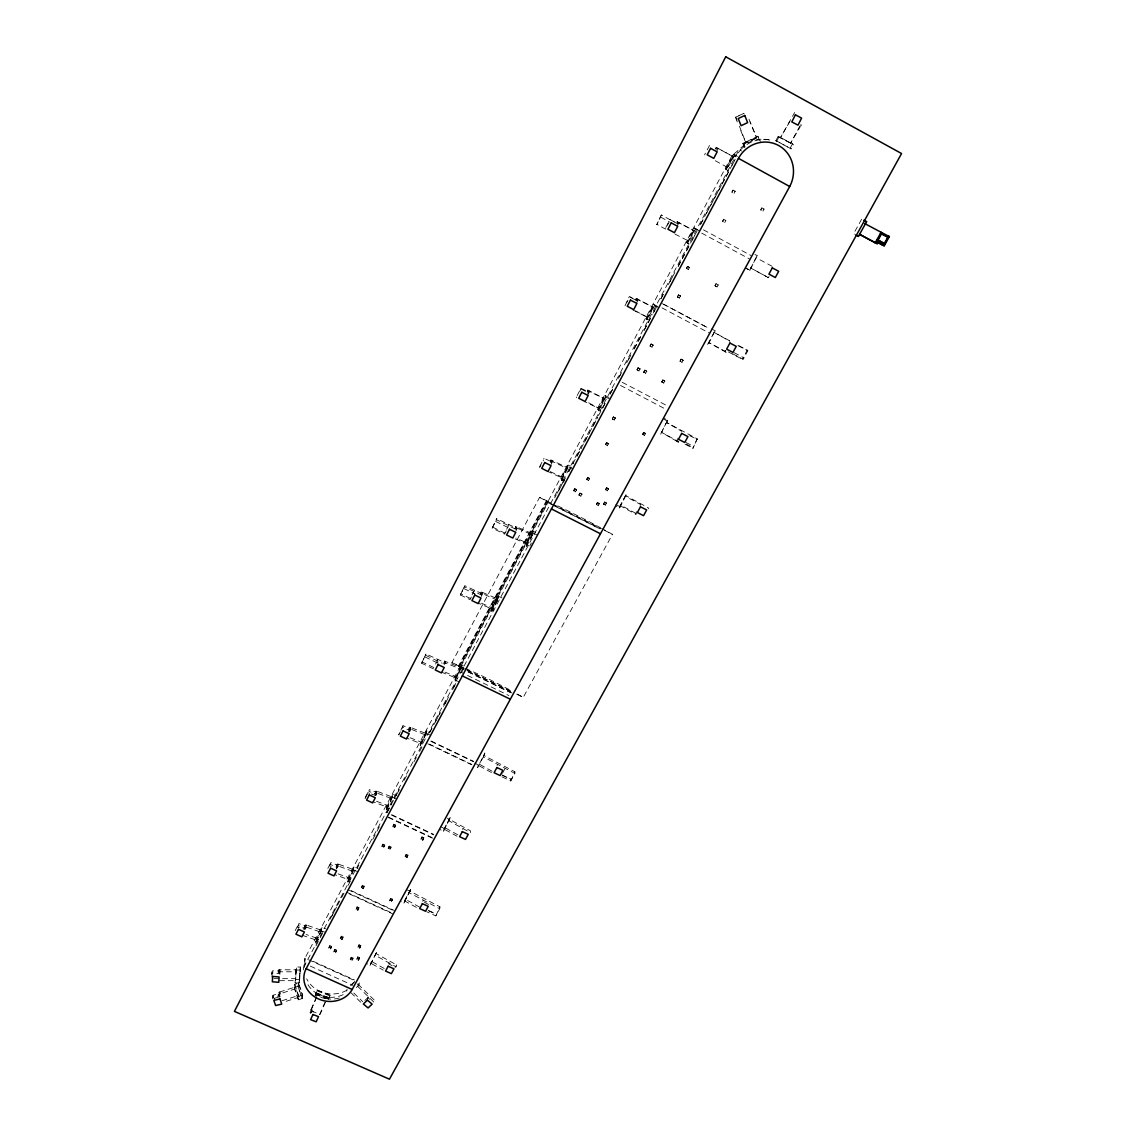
<?xml version="1.0" encoding="UTF-8"?>
<svg xmlns="http://www.w3.org/2000/svg" width="1136" height="1136" viewBox="0 0 1136 1136"><rect width="100%" height="100%" fill="white"/><g stroke="black" fill="none" stroke-linecap="round" stroke-linejoin="round"><path stroke-width="0.75" stroke-dasharray="5 3.75" d="M551.287 462.835L551.911 461.33L567.475 468.529L567.418 467.606L550.903 459.966L550.293 462.338L551.287 462.835L551.258 461.628L544.03 458.277L543.15 460.889M533.182 532.912L532.898 531.137L526.025 544.243L526.437 546.416L533.338 533.267L526.28 546.061M304.718 964.904L304.973 958.131L732.124 155.447L739.11 149.64A32.788 31.169 -66.2 0 1 769.427 139.955L770.932 140.211A33.001 31.382 -66.1 0 0 740.402 149.966L739.11 149.64L305.399 963.91L303.852 968.383M514.849 773.417L514.92 771.798L483.524 755.326L483.368 756.903L514.849 773.417L510.731 780.957L501.26 776.484M510.731 780.957L514.92 771.798M271.603 974.461L272.313 970.882L279.868 970.982L279.939 969.874L278.079 973.453L278.931 969.775L296.269 969.803L295.701 971.805L279.342 971.791L279.186 974.461M271.958 977.102L272.313 970.882M279.854 974.461L280.024 971.791M295.062 982.967L296.326 967.02L300.358 967.02L299.095 982.967L295.062 982.967L295.715 978.664L271.873 978.664M296.382 968.028L295.601 980.439L296.326 967.02M299.095 982.967L300.429 968.028M299.634 980.439L300.358 967.02M515.787 526.38L515.077 528.936L515.787 526.38L532.23 533.707L532.188 534.8L516.695 527.899L516.056 529.419L496.503 519.734L496.617 518.683L516.667 528.24L516.766 526.82L516.056 529.419M498.377 598.26L498.221 596.272L491.519 609.066L491.789 611.495L498.519 598.644L491.647 611.097M484.305 755.17L484.845 752.983L477.603 767.595L484.106 755.483M470.375 832.631L470.545 830.899L447.328 818.218M495.637 521.41L508.005 527.516L504.569 534.133L492.215 528.041L496.617 518.683M481.352 595.023L482.147 592.31L481.948 593.872L480.982 593.404L481.181 591.842L497.54 598.871L497.412 600.092L481.991 593.489L481.352 595.023L464.539 586.843L464.738 585.636L481.55 593.461M439.717 908.729L439.959 906.84L409.713 891.036L409.386 892.882L439.717 908.729L435.812 915.886L426.738 911.754M443.395 831.367L450.609 816.827L443.395 831.367L439.774 829.379M435.812 915.886L439.959 906.84M449.274 819.198L449.047 820.902L467.436 831.012M303.326 969.874L304.973 958.131L305.399 963.91M458.93 681.841L455.025 679.868L461.585 667.357L461.571 665.142L465.348 666.704M455.962 678.093L456.175 676.687L444.985 672.1M455.025 679.868L461.784 665.98M329.454 997.905L316.39 993.247L317.1 990.123L330.051 995.122L329.454 997.905L316.447 992.892M328.403 999.382L330.051 995.122M422.762 840.285L423.813 837.757L421.981 836.891L421.073 838.553L422.762 840.285L423.813 837.757M420.931 839.419L421.981 836.891M403.862 903.12L411.062 888.636L403.862 903.12L401.491 901.799M396.535 964.904L396.194 966.892L375.448 955.419L375.831 953.445L396.535 964.904L395.016 967.687M471.369 597.053L470.034 599.638L460.35 594.937L464.738 585.636M444.645 664.39L445.539 661.521L444.645 664.39L443.693 663.935L444.588 661.067L460.861 667.769L460.648 669.147L445.312 662.828L444.73 663.949M443.693 663.935L444.588 661.067M314.913 996.428L317.1 990.123M406.901 857.694L407.952 855.167L406.12 854.315L405.225 855.962L405.069 856.842L406.901 857.694L407.952 855.167M405.069 856.842L406.12 854.315M426.511 733.231L420.192 745.898L426.511 733.231L426.611 730.817L430.374 732.308M392.332 900.081L392.516 899.158L390.699 898.32L389.634 900.862L391.451 901.7L392.332 900.081L390.514 899.243L390.699 898.32M391.451 901.7L392.516 899.158M420.107 745.443L426.795 731.712M367.397 1000.177L367.908 997.593L371.373 1000.972M370.038 965.444L377.195 951.017L370.038 965.444L366.516 963.498M394.632 827.619L395.711 825.105L393.865 824.239L392.971 825.9L392.8 826.752L394.632 827.619L395.711 825.105M390.827 847.868L391.011 846.987L389.179 846.135L388.1 848.663L389.946 849.529L390.827 847.868L388.995 847.016L389.179 846.135M389.946 849.529L391.011 846.987M356.335 987.567L358.678 985.338L359.8 982.129L357.471 984.358M392.8 826.752L393.865 824.239M357.996 984.188L374.752 1000.532L374.355 1002.591L357.57 986.218L359.345 982.91M384.55 845.894L384.749 845.014L382.903 844.162L381.824 846.689L383.67 847.541L384.55 845.894L382.718 845.028L382.903 844.162M433.512 668.891L421.641 663.225L426 653.981L444.957 662.643M410.096 728.531L409.656 730.533L402.669 727.239L403.01 725.719L410.082 728.588L410.65 727.494M408.861 732.067L410.664 727.438M358.55 960.247L359.629 957.691L357.826 956.867L356.974 958.457L356.747 959.437L358.55 960.247L359.629 957.691M383.67 847.541L384.749 845.014M409.698 727.054L408.704 730.079L409.698 727.054L425.872 733.458L425.588 734.978L410.337 728.943L408.96 731.584M392.587 796.932C377.706 825.034 390.855 804.558 392.815 794.305L396.549 795.74M356.747 959.437L357.826 956.867M359.771 948.134L360.85 945.578L359.047 944.754L358.181 946.345L357.968 947.31L359.771 948.134L360.85 945.578M357.968 947.31L359.047 944.754M421.641 663.225L426 653.981M352.827 959.025L353.055 958.046L351.251 957.222L350.172 959.792L351.975 960.616L352.827 959.025L351.024 958.216L351.251 957.222M386.354 808.846L392.957 795.271M346.679 991.103L347.133 989.073M351.975 960.616L353.055 958.046M357.868 910.248L358.948 907.692L357.13 906.869L356.264 908.473L356.051 909.411L357.868 910.248L358.948 907.692M363.08 888.735L364.159 886.194L362.341 885.356L361.461 886.989L361.248 887.898L363.08 888.735L364.159 886.194M356.051 909.411L357.13 906.869M361.248 887.898L362.341 885.356M342.007 939.586L343.1 937.015L341.297 936.192L340.431 937.796L340.204 938.762L342.007 939.586L343.1 937.015M375.831 794.462L376.371 792.275L369.328 789.605L368.902 791.252L375.831 794.462L376.925 791.21M336.441 951.173L336.682 950.193L334.879 949.384L333.785 951.94L335.589 952.763L336.441 951.173L334.637 950.349L334.879 949.384M375.973 790.855L374.894 794.021L375.973 790.855L392.062 796.975L391.693 798.636L376.527 792.871L375.192 795.427L368.135 792.758L369.683 793.34M340.204 938.762L341.297 936.192M335.589 952.763L336.682 950.193M353.821 869.722C339.366 897.071 352.316 876.68 354.176 866.882L357.897 868.245M331.4 947.41L331.641 946.444L329.838 945.621L328.73 948.177L330.548 949L331.4 947.41L329.596 946.586L329.838 945.621M330.548 949L331.641 946.444M347.758 881.295L354.276 867.918M311.079 1009.407L312.244 1009.847L311.562 1012.517L310.029 1012.872L311.193 1013.312M310.029 1012.872L311.108 1009.322M321.602 930.498C307.26 957.676 320.366 936.717 322.056 927.501L325.748 928.794M337.42 863.772L336.256 867.095L337.42 863.772L353.41 869.565L352.955 871.369L337.875 865.916L336.426 868.983M338.372 864.113L337.179 867.521L330.335 864.411L330.832 862.607L337.804 865.22L338.343 864.184M302.176 998.075L302.673 995.108L298.583 983.137L294.735 984.358L294.778 985.281L298.882 997.266L298.342 999.779L302.204 998.544L298.072 986.076L298.583 983.137M315.666 941.815L322.113 928.581M298.342 999.779L294.224 987.766L294.778 985.281M305.783 925.996L305.044 928.538L298.257 925.485L298.825 923.568L305.754 926.081L306.28 925.073M306.308 924.988L305.57 927.516L304.647 927.104L305.357 924.647L321.261 930.199L320.75 932.116L305.754 926.905L304.491 929.333M280.166 993.02L279.371 995.732L272.328 997.38L272.853 998.885M279.797 991.955L278.405 995.96L278.817 992.268L295.36 986.999L294.792 989.03L279.186 994L280.081 996.57M279.896 970.897L279.087 973.538L271.689 972.899M272.328 997.38L272.952 995.321L280.138 993.105L279.768 992.04M278.15 972.345L278.931 969.775M315.354 995.619L316.39 993.247M316.603 996.684L310.724 1010.216L312.244 1009.847M316.774 997.152L310.568 1011.395L313.607 1011.892M310.639 1013.497L311.875 1010.657M319.585 1014.647L325.166 1001.867M325.393 1002.25L320.096 1014.377L310.824 1010.813M800.837 125.997L801.405 124.889L800.525 124.818M492.215 528.041L496.503 519.734M460.35 594.937L464.539 586.843M661.351 215.002L656.864 224.545L661.351 215.002L676.701 223.295L677.383 221.989L676.261 222.883L669.913 219.56L665.142 228.762M295.147 930.668L298.825 923.568M298.995 927.587L297.518 926.919L298.257 925.485M327.821 868.429L330.832 862.607M330.335 864.411L329.568 865.859L331.116 866.427M365.451 797.089L369.328 789.605M365.025 798.75L368.902 791.252M403.01 725.719L398.679 734.921L402.669 727.239M437.857 659.647L433.782 667.499L421.939 661.848M474.408 590.337L470.219 598.402L460.563 593.716M508.971 524.789L504.682 533.054L492.357 526.962M539.643 466.74L544.03 458.277M539.628 467.663L541.034 464.965M577.187 395.527L580.936 388.299L585.651 390.557M580.127 390.784L580.936 388.299M636.671 300.188L637.339 298.91L636.969 300.855L629.358 296.482L624.914 305.967L627.896 300.231M305.357 924.647L304.121 928.112L304.647 927.104M376.357 792.346L376.911 791.281M306.365 927.118L305.101 929.56L300.401 927.913M338.5 866.129L336.583 868.401M481.181 591.842L480.372 594.554L480.982 593.404M375.803 795.669L377.138 793.098M409.599 731.825L410.962 729.198M581.036 389.037L587.355 392.261L587.852 390.074L604.608 398.821L588.959 391.295L587.44 394.519M550.293 462.338L550.903 459.966M481.195 596.528L482.63 593.759M551.258 461.656L551.883 460.463L551.911 461.628L550.932 461.131M587.355 392.261L587.852 390.074M635.663 299.663L636.33 298.385L653.299 307.359L637.566 299.407L636.898 300.685M588.349 392.772L588.846 390.585L588.988 391.537L587.994 391.025M636.33 298.385L635.975 300.33L636.969 300.855M515.858 531.009L517.334 528.169M717.753 148.149L716.461 149.327L715.439 148.773L716.149 147.439L717.753 148.149L716.901 149.455M551.031 464.539L552.55 461.628M588.05 394.575L589.598 391.608M716.731 147.595L715.439 148.773M677.61 223.735L678.291 222.429L694.11 230.736L676.942 221.577M636.614 302.815L638.219 299.734M678.405 222.528L677.723 223.835L678.405 222.528L677.383 221.989M677.297 225.922L678.945 222.77M716.575 151.699L718.264 148.461M316.206 939.87L322.056 927.501M348.227 879.477L354.176 866.882M386.723 807.171L392.815 794.305M420.405 743.895L426.611 730.817M461.571 665.142L455.252 678.462M491.789 609.847L498.491 597.025M455.138 680.294L461.585 667.357M564.166 481.579L561.596 480.4L561.028 478.483L568.071 465.064L571.905 466.839M526.337 544.953L533.21 531.833M561.383 479.122L568.071 465.064M605.076 395.541L605.843 397.117L598.601 410.934L597.848 409.301L605.076 395.541L608.924 397.401M561.425 480.074L568.426 465.689M598.26 409.869L605.488 396.081M653.612 304.349L654.62 305.527L647.122 319.812L646.157 318.563L653.612 304.349L657.488 306.308M561.596 480.4L568.483 466.612M598.388 410.65L605.644 396.833M694.266 227.953L695.473 228.819L687.777 243.487L686.613 242.55L694.266 227.953L698.171 230.012M646.625 319.017L654.095 304.789M728.261 170.613L725.663 169.207L733.515 154.226L738.84 156.91M646.895 319.585L654.379 305.314M687.138 242.919L694.806 228.308M687.521 243.303L695.204 228.634M725.663 169.207L734.112 154.482M726.245 169.477L734.623 154.624M734.921 154.766L726.728 169.662M529.845 545.933L531.364 543.036M686.4 268.408L687.479 266.349L689.467 267.414L688.572 269.672L686.4 268.408L688.572 269.672M686.584 268.621L687.479 266.349M688.388 269.459L689.467 267.414M458.93 666.094L463.63 668.38L451.915 662.686L539.543 497.426A224.587 51.773 28.6 0 1 551.656 503.021M731.825 192.126C735.29 187.128 729.298 193.816 734.069 193.319L735.191 191.217L732.933 190.01M677.411 296.879L678.476 294.849L680.464 295.885L679.555 298.172L677.411 296.879L679.555 298.172M677.581 297.135L678.476 294.849M679.385 297.916L680.464 295.885M722.482 221.35L723.589 219.262L725.819 220.498L724.711 222.585L722.709 221.506L723.589 219.262M458.987 666.278L546.728 501.019M459.228 667.045L547.154 501.785M320.238 937.683L322.709 933.054M330.107 919.166L336.696 906.826M337.52 905.278L344.094 892.939M348.127 885.356L350.612 880.712M357.215 868.316L358.862 865.22M377.038 831.126L379.523 826.468M386.978 812.467L393.525 800.198M394.348 798.665L399.247 789.449M404.16 780.247L407.426 774.113M413.973 761.83L416.429 757.229M429.578 732.55L440.271 712.499M443.565 706.322L448.493 697.064M453.434 687.805L455.891 683.176M461.656 672.384L463.303 669.303M554.652 497.895L556.313 494.785M557.137 493.237L565.416 477.716M568.724 471.511L597.678 417.182M598.502 415.634L605.957 401.661M610.089 393.908L613.397 387.688M618.396 378.316L621.704 372.111M626.674 362.796L630.807 355.028M634.115 348.823L640.732 336.398M644.041 330.193L652.32 314.672M653.143 313.11L654.805 310.014M660.797 298.754L664.929 291.015M674.827 272.441L668.224 284.824L673.265 275.65M678.135 266.25L681.43 260.059M682.253 258.511L697.206 230.722M700.514 224.246L721.161 185.509M721.985 183.961L735.205 159.182M315.993 945.876L318.463 941.247M331.627 916.553L334.921 910.376M372.807 839.305L375.292 834.648M386.893 812.893L391.792 803.677M396.705 794.476L399.162 789.861M419.624 751.478L422.081 746.863M429.507 732.933L431.978 728.304M435.273 722.127L440.214 712.868M445.142 703.596L448.436 697.433M452.554 689.708L455.848 683.531M558.813 490.369L565.43 477.944M568.738 471.724L573.708 462.409M577.017 456.203L581.163 448.436M584.472 442.231L589.442 432.915M592.751 426.696L597.706 417.381M602.676 408.065L605.985 401.86M610.131 394.093L613.44 387.873M619.262 376.939L621.747 372.281M628.378 359.856L630.863 355.199M634.172 348.979L640.803 336.554M644.112 330.335L650.729 317.91M654.052 311.704L656.537 307.032M660.882 298.882L663.353 294.238M678.22 266.349L681.515 260.158M682.353 258.61L688.956 246.214M692.25 240.023L694.735 235.379M700.628 224.317L703.099 219.674M706.407 213.469L721.275 185.566M722.113 184.018L728.716 171.621M732.024 165.416L735.333 159.21M714.97 285.704L716.063 283.673L718.264 284.951L717.171 286.996L714.97 285.704L717.171 286.996M715.197 285.945L716.063 283.673M716.944 286.755L718.264 284.951M636.998 369.683L638.049 367.709L640.008 368.731L639.071 371.06L636.998 369.683L639.071 371.06M381.824 846.689L382.718 845.028M637.111 370.024L638.049 367.709M650.033 345.912L651.098 343.924L653.072 344.961L652.135 347.275L650.033 345.912L652.135 347.275M650.175 346.239L651.098 343.924M573.694 490.44L574.717 488.551L576.648 489.531L575.668 491.916L573.694 490.44L575.668 491.916M612.332 418.772L613.369 416.827L615.314 417.835L614.363 420.178L612.332 418.772L614.363 420.178M328.73 948.177L329.596 946.586M573.737 490.922L574.717 488.551M612.418 419.17L613.369 416.827M638.957 370.705L640.008 368.731M652.007 346.949L653.072 344.961M575.625 491.419L576.648 489.531M614.278 419.78L615.314 417.835M643.729 372.054L644.794 370.08L646.739 371.103L645.816 373.432L643.729 372.054L645.816 373.432M388.1 848.663L388.995 847.016M586.673 479.25L587.695 477.361L589.627 478.341L588.661 480.713L586.673 479.25L588.661 480.713M643.856 372.395L644.794 370.08M586.73 479.733L587.695 477.361M605.502 444.375L606.539 442.458L608.47 443.452L607.519 445.809L605.502 444.375L607.519 445.809M605.573 444.815L606.539 442.458M578.991 494.913L579.999 493.038L581.93 494.018L580.965 496.389L578.991 494.913L580.965 496.389M333.785 951.94L334.637 950.349M579.033 495.41L579.999 493.038M775.902 140.608L778.188 136.334L792.516 143.803L793.368 144.556L791.054 148.83L775.902 140.608L791.054 148.83M760.637 209.89C764.159 204.949 758.11 211.623 762.909 211.111L764.031 209.024L761.759 207.803M404.43 900.862L410.593 889.389M443.849 829.294L450.183 817.508M645.688 373.077L646.739 371.103M588.604 480.244L589.627 478.341M607.433 445.369L608.47 443.452M580.908 495.892L581.93 494.018M789.932 121.296L780.361 137.825L794.66 112.492M619.461 506.912L626.831 493.28L619.518 508.09L615.669 506.003M619.518 508.09L626.603 493.606M707.558 344.464L715.268 330.249L707.913 345.159L707.7 344.322M667.585 420.178L660.257 435.045L667.585 420.178L663.694 418.076M749.803 270.396L757.172 255.444L749.803 270.396L745.784 268.224M799.943 125.911L790.599 143.164L800.241 126.678M661.763 381.838L662.828 379.878L664.773 380.887L663.864 383.215L661.763 381.838L663.864 383.215M661.905 382.193L662.828 379.878M596.4 504.285L597.408 502.396L599.339 503.376L598.388 505.761L596.4 504.285L598.388 505.761M350.172 959.792L351.024 958.216M596.457 504.782L597.408 502.396M605.559 489.46L606.581 487.571L608.498 488.551L607.561 490.937L605.559 489.46L607.561 490.937M605.63 489.957L606.581 487.571M663.708 382.86L664.773 380.887M389.037 962.945L388.611 963.74L394.32 966.906M422.72 901.302L423.16 900.479M497.057 765.536L497.525 764.67M462.565 829.436L463.019 828.598M635.535 514.097L637.083 511.257M640.164 505.534L640.676 504.583L625.78 496.503L625.581 495.509L648.258 507.806L648.514 508.843M676.488 441.123L678.064 438.198M725.734 350.442L725.052 351.706L708.637 342.447L725.592 351.592M726.188 352.43L725.208 351.904L725.89 350.655M792.516 143.803L790.202 148.049L790.997 148.617M598.317 505.25L599.339 503.376M607.476 490.44L608.498 488.551M680.01 361.078L681.089 359.104L683.048 360.126L682.14 362.441L680.01 361.078L682.14 362.441M680.194 361.418L681.089 359.104M603.585 503.859L604.608 501.984L606.525 502.964L605.573 505.35L603.585 503.859L605.573 505.35M603.656 504.37L604.608 501.984M642.55 434.264L643.601 432.333L645.532 433.327L644.609 435.684L642.55 434.264L644.609 435.684M681.969 362.114L683.048 360.126M389.634 900.862L390.514 899.243M642.678 434.676L643.601 432.333M605.502 504.838L606.525 502.964M644.481 435.258L645.532 433.327M676.8 440.612L678.206 442.259L678.874 441.038M767.183 277.028L768.362 277.695L769.058 276.417M502.51 773.289L504.966 768.76M697.192 438.823L692.932 448.209L697.192 438.823L666.363 422.365L681.77 431.353M747.303 350.144L747.829 350.783L743.015 359.587L742.504 358.919L747.303 350.144L738.854 345.713M516.639 694.181L523.242 697.39L612.446 534.36A224.587 51.773 28.6 0 0 601.91 528.524M861.656 219.22L853.505 233.874L854.4 234.215M370.691 963.03L371.202 962.192M410.266 891.235L406.475 889.644M477.958 765.678L478.355 765.053L474.72 763.051M667.712 421.229L663.708 419.227M351.109 984.94L355.795 980.482M350.641 985.721L354.148 982.37M357.57 986.218L358.919 984.94M364.883 1000.461L368.575 996.954M715.524 331.016L711.548 328.872M737.278 121.992L735.418 117.193L745.429 112.734L743.526 113.643M735.418 117.193L738.968 115.787M749.32 269.928L745.386 267.741M744.492 147.708L742.816 143.392L757.854 136.32L760.751 141.389M742.816 143.392L758.294 136.746M743.228 143.832L758.862 136.845M743.768 143.945L759.075 137.058M294.224 987.766L298.072 986.076M274.443 998.374L280.72 996.371L279.825 993.801M282.055 1000.731L298.299 995.562L297.731 997.607L282.793 1002.378M298.882 997.266L298.825 996.329L302.673 995.108M757.655 255.856L754.929 254.421M278.036 994.88L278.987 994.653L279.882 997.238M295.545 979.417L299.563 979.417M279.484 980.68L295.133 980.68M748.965 119.138L756.704 137.854L750.001 121.836M778.188 136.334L793.368 144.556M776.016 141.02L776.697 141.347L778.927 136.845M709.517 145.422L704.59 154.879M316.149 938.776L318.605 939.628M302.148 935.226L316.518 940.21L317.043 938.265L306.095 934.474M321.63 931.051L325.336 932.344M297.518 926.919L299.038 927.445M338.074 873.854L349.079 877.83L348.624 879.647L334.183 874.436M348.127 878.44L350.612 879.335M353.878 870.233L357.613 871.582M727.367 167.347L712.627 159.253M376.527 801.278L387.617 805.467L387.234 807.142L372.693 801.647M386.595 806.191L389.08 807.128M392.658 797.415L396.421 798.835M316.972 990.848L329.937 995.86M315.567 993.659L328.517 998.658M315.439 994.383L326.557 998.672M410.181 737.775L421.314 742.163L421.016 743.697L406.404 737.96M420.235 742.987L422.734 743.966M426.596 733.686L430.374 735.177M441.265 672.072L457.552 678.646M436.778 662.6L438.34 663.239M461.699 667.769L465.49 669.345M481.479 603.216L492.74 608.016L492.612 609.265L477.83 602.96M491.519 609.066L494.046 610.146M473.385 593.177L474.962 593.858L463.701 588.462M498.221 596.272L502.027 597.905M515.389 538.933L527.26 544.187L527.317 543.093L516 538.066M526.025 544.243L528.567 545.379M532.898 531.137L535.439 532.273M533.338 533.267L537.172 534.971M732.124 155.447L735.404 156.924L740.402 149.966L742.064 151.599M313.465 961.425L354.475 979.97M308.594 959.778L354.148 980.368M310.384 966.154L353.055 985.423M336.796 866.058L337.719 866.484M428.343 910.461L436.068 913.983M428.84 910.916L436.593 914.452M357.613 957.847L359.416 958.67M356.974 958.457L358.763 959.267M328.986 947.211L330.789 948.035M334.027 950.96L335.83 951.783M350.385 958.812L352.188 959.622M341.056 937.157L342.873 937.981M358.834 945.72L360.637 946.544M340.431 937.796L342.248 938.62M358.181 946.345L359.984 947.168M356.917 907.792L358.735 908.63M356.264 908.473L358.081 909.311M550.264 471.625L562.391 477.205L562.434 478.157L547.509 471.298M561.028 478.483L564.862 480.244M362.128 886.265L363.96 887.117M389.818 899.939L391.636 900.777M361.461 886.989L363.293 887.827M351.265 890.667L394.291 910.476M347.971 889.658L392.616 910.206M346.508 892.129L391.111 912.648M349.576 894.046L392.616 913.841M568.667 466.924L572.53 468.699M375.448 792.956L376.385 793.397M405.95 855.195L407.781 856.047M388.285 847.797L390.131 848.649M405.225 855.962L407.057 856.814M382.023 845.823L383.854 846.675M391.664 814.668L433.753 834.435M391.579 815.094L433.696 834.861M388.413 817.082L432.063 837.559M388.327 817.508L433.54 838.709M421.825 837.757L423.671 838.624M393.695 825.091L395.527 825.957M421.073 838.553L422.904 839.419M392.971 825.9L394.817 826.767M409.272 728.985L410.224 729.44M501.7 774.795L511.555 779.438M502.382 775.348L510.817 779.324M735.191 191.217L734.069 193.319M588.618 402.797L599.425 408.69L584.429 401.519M597.848 409.301L600.419 410.536M444.275 662.813L445.227 663.268M425.716 655.33L442.188 663.225M460.847 672.185L462.75 673.094M424.892 656.92L438.326 663.339M431.013 740.984L473.556 761.319M430.956 741.368L473.513 761.716M429.337 744.137L471.852 764.457M427.69 743.768L473.371 765.593M605.843 397.117L609.72 398.977M510.575 691.185L465.192 669.132L510.575 691.228M468.075 671.617L512.606 693.287M459.469 667.798L463.247 669.644M467.989 671.944L510.717 692.733M467.521 675.437L508.914 695.544M764.031 209.024L762.909 211.111M632.88 309.972L647.96 317.555L635.436 310.824M646.157 318.563L648.741 319.855M654.62 305.527L658.511 307.501M539.543 497.426L551.4 503.376M552.934 504.214L601.2 528.609M604.281 530.228L612.446 534.36M551.343 504.1L600.177 528.822M547.495 502.396L551.358 504.341M554.482 505.932L600.22 529.078M685.122 444.233L692.932 448.209M587.752 477.83L589.683 478.824M606.652 488.054L608.584 489.048M604.679 502.481L606.596 503.461M574.745 489.034L576.676 490.014M580.042 493.521L581.973 494.501M597.479 502.907L599.396 503.873M689.722 435.656L697.575 439.689M587.213 391.309L588.207 391.821M686.002 442.5L693.855 446.505M686.286 444.133L692.548 447.328M606.61 442.884L608.555 443.892M613.454 417.224L615.414 418.233M643.714 432.745L645.66 433.753M620.526 385.459L665.568 409.102M778.302 136.76L792.644 144.229M674.969 234.073L688.231 240.846M686.613 242.55L689.211 243.913M737.946 345.614L747.829 350.783M636.643 299.052L637.637 299.577M634.697 299.663L629.358 296.482M734.112 352.671L743.981 357.826M732.663 353.779L742.504 358.919M728.346 351.933L743.015 359.587M622.216 382.307L668.763 406.589M644.907 370.421L646.867 371.458M662.97 380.233L664.929 381.256M638.162 368.05L640.136 369.086M695.473 228.819L699.393 230.878M678.646 295.09L680.634 296.141M681.259 359.43L683.219 360.467M651.24 344.236L653.2 345.273M687.663 266.577L689.651 267.627M660.698 217.161L669.289 221.719L665.455 229.089L656.58 224.218M663.85 304.349L709.29 328.503M662.373 303.653L707.827 327.807M661.99 307.842L709.063 332.933M772.125 266.307L756.533 257.943M766.615 276.588L750.427 267.869L766.516 276.673M701.707 233.121L749.263 258.823M729.653 340.786L714.061 332.379L729.866 341.254M703.468 229.827L751.038 255.543M677.127 441.478L661.109 432.12L677.78 441.151L678.206 442.259M615.854 504.483L619.688 506.571M733.515 154.226L737.434 156.37M717.611 148.106L733.487 156.782L716.149 147.439M492.115 771.216L478.881 763.96L478.725 765.55L492.854 773.304M457.822 834.804L444.758 827.619L444.517 829.337L456.913 836.167M440.683 826.625L444.29 828.598M424.168 902.098L428.499 904.497M419.61 907.124L405.311 899.229L404.984 901.089L418.73 908.672M384.252 968.468L371.543 961.439L371.145 963.427L383.215 970.101M725.819 220.498L724.711 222.585M767.609 277.113L768.362 277.695M353.85 993.049L362.753 1001.725M350.868 992.608L362.327 1003.784M724.598 351.052L725.208 351.904M735.929 117.235L737.079 120.189M739.38 126.124L745.912 142.923L739.777 128.396M743.966 144.158L745.088 147.041M757.854 136.32L759.515 140.637M272.952 995.321L275.04 1001.313M278.817 992.268L279.186 993.333M294.196 987.312L298.314 999.311M298.64 984.046L302.73 996.031M298.086 986.531L302.204 998.544M294.735 984.358L298.825 996.329M576.435 396.961L576.52 397.728M299.861 970.03L295.814 970.016M451.915 662.686A216.933 76.353 28.6 0 1 463.886 667.698M465.391 668.351A216.933 76.353 28.6 0 1 511.569 690.901M517.434 694.11A216.933 76.353 28.6 0 1 523.242 697.39M557.748 505.903A224.587 51.773 28.6 0 1 600.39 527.7M346.821 990.265A27.25 24.126 8.8 0 1 306.692 978.806M343.171 994.611A25.39 22.464 8.8 0 1 306.535 981.831M339.38 998.004A27.406 24.239 8.8 0 1 327.168 998.828M325.436 998.544A27.406 24.239 8.8 0 1 315.595 994.795M546.473 500.564L458.745 665.511L459.711 668.564L547.836 502.992L546.473 500.55M635.947 513.401L620.469 505.009L620.668 506.031L636.174 514.452L635.947 513.401"/><path stroke-width="1.5" d="M306.124 968.738L738.457 158.344A30.743 29.224 -66 0 1 778.6 145.507A30.743 29.224 -66 0 1 789.705 186.517L352.16 989.499A25.503 22.55 8.8 0 1 318.449 998.942A25.503 22.55 8.8 0 1 306.124 968.738L352.16 989.499M857.538 236.032L858.433 236.387L866.598 221.69L863.885 220.242M875.26 242.692L881.096 232.213M860.236 234.74L876.083 243.232L877.958 240.023M881.735 233.363L878.043 239.98L877.006 239.554L877.674 239.909M875.061 242.678L877.191 243.7L877.929 242.394M884.22 243.729L887.94 237.126M884.518 243.899L888.451 236.998L884.589 243.928L877.56 240.136L884.589 243.928M878.029 242.309L884.22 245.802L889.346 236.643L864.553 223.48M865.632 221.406L866.555 221.705M858.433 236.387L855.763 234.939M888.238 236.174L889.147 236.529M888.437 236.274L889.346 236.643M884.39 243.416L883.595 243.076L885.242 243.97L877.745 239.824M462.338 675.92L510.334 699.236M551.414 508.942L600.49 533.778M887.102 236.799L880.514 233.263L888.21 237.282M878.071 242.607L883.325 245.419M859.583 234.3L875.927 243.047L881.493 233.221L888.451 236.998M876.935 241.869L884.22 245.802M876.211 243.175L877.191 243.7M738.457 158.344L789.705 186.517M272.654 976.42L272.342 981.774L278.774 982.342L279.087 976.988L272.654 976.42M312.94 1014.505L310.597 1019.659L316.177 1021.789L318.52 1016.649L312.94 1014.505M795.399 114.835L791.792 121.907L797.997 125.145L801.604 118.101L795.399 114.835M725.719 56.8L234.428 1011.367L389.463 1079.2L901.572 153.545L725.719 56.8M298.484 929.319L295.942 934.204L301.864 936.845L304.391 931.974L298.484 929.319M330.619 868.188L328.02 873.186L333.984 875.899L336.583 870.9L330.619 868.188M369.271 794.959L366.601 800.099L372.622 802.896L375.306 797.756L369.271 794.959M403.095 730.874L400.355 736.142L406.432 739.011L409.173 733.742L403.095 730.874M438.084 664.588L435.273 669.984L441.421 672.924L444.233 667.528L438.084 664.588M474.791 595.051L471.909 600.589L478.1 603.599L480.997 598.061L474.791 595.051M509.51 529.277L506.557 534.957L512.805 538.038L515.758 532.358L509.51 529.277M544.74 462.522L541.716 468.344L548.021 471.511L551.045 465.689L544.74 462.522M581.817 392.275L578.707 398.253L585.083 401.491L588.178 395.527L581.817 392.275M630.466 300.103L627.257 306.28L633.703 309.631L636.913 303.468L630.466 300.103M671.22 222.883L667.925 229.216L674.429 232.667L677.738 226.334L671.22 222.883M710.582 148.319L707.203 154.823L713.763 158.373L717.143 151.869L710.582 148.319M388.157 966.239L385.558 971.053L391.366 973.651L393.979 968.852L388.157 966.239M422.365 903.66L419.695 908.587L425.56 911.257L428.229 906.329L422.365 903.66M462.324 831.609L459.583 836.678L465.504 839.419L468.259 834.349L462.324 831.609M496.915 767.538L494.103 772.736L500.096 775.547L502.907 770.364L496.915 767.538M640.463 506.826L637.367 512.549L643.558 515.659L646.668 509.936L640.463 506.826M729.908 343.058L726.628 349.135L732.947 352.43L736.242 346.366L729.908 343.058M681.685 433.398L678.49 439.277L684.752 442.472L687.933 436.607L681.685 433.398M772.31 267.897L768.93 274.131L775.32 277.525L778.7 271.305L772.31 267.897M367.397 1000.177L363.35 1004.011L368.092 1007.944L372.139 1004.11L367.397 1000.177M744.747 115.474L738.215 118.556L741.126 125.698L747.644 122.617L744.747 115.474M279.953 998.956L273.833 1000.39L275.622 1005.545L281.742 1004.11L279.953 998.956"/></g></svg>
